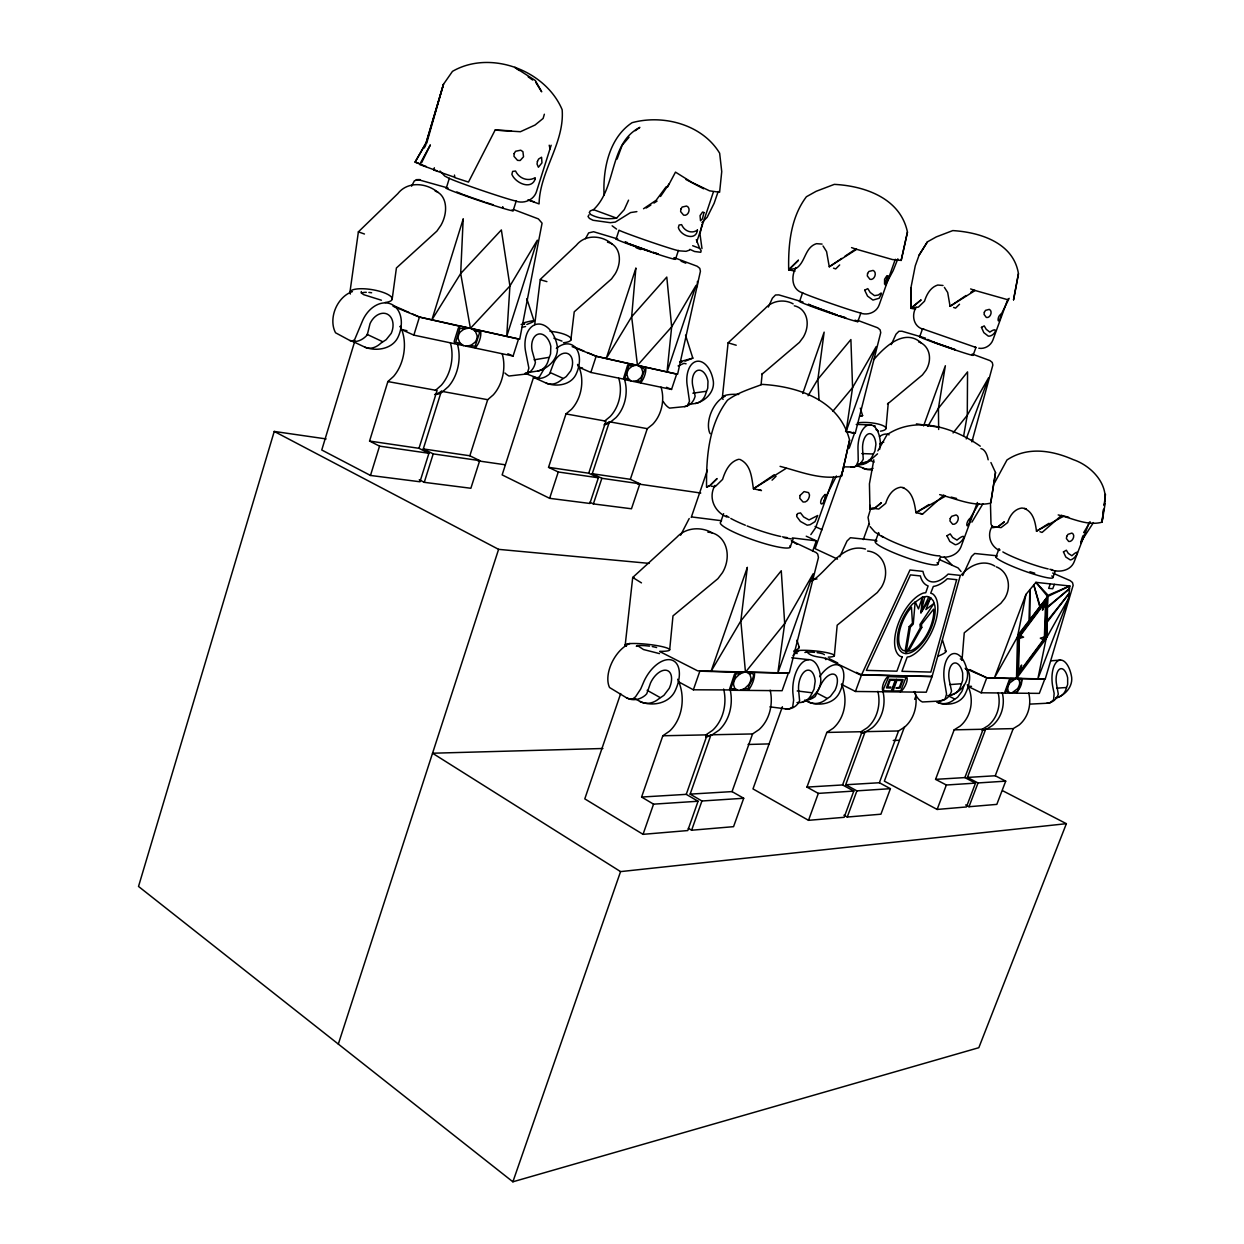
<?xml version="1.0" encoding="UTF-8"?>
<svg xmlns="http://www.w3.org/2000/svg" width="1244" height="1244" viewBox="0 0 1244 1244"><rect width="100%" height="100%" fill="white"/><g stroke="black" fill="none" stroke-linecap="round" stroke-linejoin="round"><path stroke-width="1.5" d="M910.872 288.079L910.888 308.31L920.933 300.053L910.888 308.31L910.872 288.079L915.257 265.827L919.129 255.082L927.402 241.865L936.281 236.904L952.78 230.591C979.852 232.239 1013.518 242.658 1018.447 273.696L1013.549 299.82L1018.447 273.696M794.994 271.161L788.696 269.777C788.152 244.617 790.733 217.467 806.407 196.739L816.157 191.296L834.289 184.376C864.829 185.947 900.407 198.262 907.451 232.099L901.2 260.416L892.399 259.545L855.685 249.033L844.816 256.342M706.561 487.073L709.764 485.735L717.088 478.567L709.795 485.766L706.561 487.073C706.203 457.186 708.629 424.795 727.491 400.21C737.832 392.544 750.303 388.905 762.183 384.38C798.695 386.511 839.56 400.459 849.59 440.143L841.519 476.157C820.698 480.231 800.001 471.507 780.081 466.36M1047.044 636.975L1047.261 622.047L1069.031 593.637L1047.293 620.849L1047.495 607.445L1069.482 588.707L1047.495 606.917L1047.65 596.529L1035.925 582.347L1025.942 594.43L994.376 677.964L1017.499 636.804L1047.65 596.529L1069.747 586.002L1068.565 598.551L1037.823 678.975L1046.173 638.514L1047.65 596.529L1040.139 606.279L1033.795 584.929L1039.751 606.761L1029.892 619.543L1029.876 589.672L1029.006 620.694L1017.81 635.202M697.293 286.633L697.433 281.408M873.817 459.829L869.432 483.823L869.96 508.983L874.47 508.392L881.405 502.716L874.516 508.423L869.96 508.983L870.116 505.375M869.96 508.983L870.038 507.91M962.001 660.409L964.255 632.807L1000.845 603.324L1004.686 598.488A22.485 20.091 -62.2 0 0 996.32 566.86M885.961 428.574L888.247 403.18L887.485 404.051L922.426 374.942L925.987 370.277A21.303 17.789 -56.1 0 0 918.57 341.867M834.351 655.697L837.181 625.188L877.284 592.548L881.452 587.199A24.802 21.381 -65.8 0 0 867.566 551.061M761.079 384.614L762.214 373.48M722.313 398.018L728.098 342.831L765.091 308.543C771.995 300.675 784.047 298.778 793.128 303.863M504.908 372.998A24.429 16.156 79.3 0 0 508.983 376.015L524.781 374.18A19.748 14.664 75.8 0 0 535.402 362.47L532.121 350.684A14.741 9.579 79.5 0 1 538.528 334.061A14.741 9.579 79.5 0 1 550.812 346.376L550.563 353.918L548.588 359.329A19.577 14.633 75.9 0 1 537.968 370.961L525.403 372.967M669.692 649.601L672.988 615.889L717.897 578.678L722.469 572.644A27.834 22.765 -68.4 0 0 707.898 532.199M625.172 645.325L632.714 577.465L676.814 537.237C685.833 527.409 701.134 526.414 712.33 532.945M910.888 308.31L915.475 309.181M570.856 340.078L574.23 311.809L611.535 278.905L615.313 273.633A23.62 17.727 -61.8 0 0 607.507 242.222M534.718 324.575L540.269 279.387L576.361 245.223C585.224 234.183 601.707 235.1 611.861 243.871M1101.997 522.185L1103.63 509.185L1102.029 522.185C1087.38 526.212 1072.39 518.204 1058.193 514.923M1105.481 494.35L1104.081 505.484C1109.835 484.942 1091.548 465.769 1073.183 459.611C1052.004 450.297 1027.389 446.285 1006.971 459.985L994.656 482.703M392.155 299.275L396.416 267.973L436.893 231.12L440.967 225.242A26.202 18.38 -63.7 0 0 435.198 191.094M663.223 401.532A22.128 13.357 81.7 0 0 669.536 408.125L684.635 406.617A17.851 14.119 74.5 0 0 695.147 396.152L692.69 385.562A13.342 7.899 81.8 0 1 697.837 370.323A13.342 7.899 81.8 0 1 707.991 381.286L707.743 388.144L705.954 393.042A17.727 14.088 74.6 0 1 695.458 403.445L688.507 404.409M349.922 292.309L358.381 231.866L397.8 193.675C407.814 180.831 426.536 182.915 438.121 192.431M857.769 320.392L877.595 327.763L880.099 329.815L880.736 332.646L855.234 433.27L846.138 431.481L852.575 387.584L850.896 339.55L817.899 379.218L808.071 395.763M939.469 701.072A18.816 15.597 58.5 0 0 951.551 691.089L949.359 680.826A14.011 7.153 85.1 0 1 953.153 663.503A14.011 7.153 85.1 0 1 962.654 673.051L962.654 680.281L960.928 685.506A18.676 15.534 58.4 0 1 948.892 695.443C959.979 693.437 969.962 682.101 967.086 670.469A23.496 12.005 85.1 0 0 951.147 654.453A23.496 12.005 85.1 0 0 944.802 683.5L946.544 694.059L945.051 699.284L939.469 701.072L922.442 701.974A23.216 12.16 85.1 0 1 914.184 691.524M939.671 494.63C956.216 498.688 973.508 507.132 990.722 503.12L995.511 472.564L990.924 462.535M990.691 503.105L995.511 472.564M1102.029 522.185L1105.123 503.649M963.618 436.115L967.272 415.247L967.552 371.894L938.427 408.281L927.869 426.319M1030.809 704.073L1046.795 703.249A17.183 14.633 54.2 0 0 1058.317 694.199L1056.638 684.9A12.735 5.971 85 0 1 1059.639 669.132A12.735 5.971 85 0 1 1067.647 677.778L1067.663 684.356L1066.077 689.098A17.058 14.57 54 0 1 1055.907 697.962M393.026 306.226L419.492 317.08L519.712 339.208L542.073 223.158L538.388 218.913L513.616 209.521M1025.942 594.43L1017.499 636.804L1016.504 678.478L1046.173 638.514L1068.565 598.551M702.098 224.262L699.983 233.95L701.974 248.582M901.169 260.416L907.451 232.099M572.162 346.656L596.187 356.266L676.658 374.102L671.542 389.434L624.846 379.669L623.555 378.332L627.598 365.285L629.619 363.652L677.607 374.226L700.419 271.223L699.797 268.362L697.2 266.263L674.155 257.632M841.488 476.141L849.59 440.143M924.759 596.731L920.933 612.81L930.636 597.742L926.967 596.42L922.535 597.042L912.692 603.915A30.882 14.897 -64.4 0 0 897.655 644.299A30.882 14.897 -64.4 0 0 919.767 646.071A30.882 14.897 -64.4 0 0 934.85 605.704L933.327 600.914L930.636 597.742L925.909 609.576L934.089 603.309L919.954 624.504L920.296 627.847L905.927 653.551L910.313 627.24L913.251 624.068L915.18 601.754L918.461 608.907L922.535 597.042L920.933 612.81L928.801 597.073M879.648 449.395L880.348 442.677A21.941 11.196 -87.4 0 0 867.814 425.168A21.941 11.196 -87.4 0 0 858.049 450.857L858.236 461.011L856.167 465.956L853.99 466.998L843.37 466.842M659.833 651.576L697.62 670.827L788.307 673.206L782.103 690.715L730.943 690.264L729.559 689.098L734.52 674.186L736.821 672.009L789.271 672.973L818.459 557.483L817.697 554.062L816.033 552.507L792.35 541.311M971.891 441.853L992.852 365.052L992.261 362.47L990.006 360.604L972.186 354.027M855.452 691.477L926.251 692.208L932.083 676.534L960.337 575.397L948.13 574.09A37.071 17.96 -65.7 0 1 922.955 571.385L909.97 570.001L861.532 674.901L855.452 691.477L841.364 684.309M1019.8 671.465L1021.619 665.042L1018.572 671.433M426.708 143.169L443.486 84.265L452.458 71.374C490.152 49.48 545.494 70.068 562.164 109.736C564.667 143.013 539.818 170.894 539.072 203.907L529.571 200.486M1044.338 603.62L1042.472 610.151L1045.551 603.729M544.359 114.23L543.115 118.444L535.029 125.038L520.396 131.724L495.112 130.091L468.49 182.09L454.9 177.659L454.449 175.062M326.115 438.93L274.24 431.435L138.519 886.443L512.886 1181.8L978.826 1047.697L1066.372 823.684L1002.804 790.795M965.142 668.386L986.803 677.793L1044.758 679.131L1039.331 693.374L1005.603 693.095L1004.779 692.162L1009.179 680.11L1010.859 678.338L1045.271 678.929L1073.152 585.302L1072.499 582.534L1070.135 580.606L1052.688 573.049M354.929 340.732L321.761 450.001L370.479 475.457L419.959 481.77L428.916 453.282L418.995 448.322L369.561 441.06L387.879 381.566L393.57 376.419A36.434 25.222 -80.5 0 0 400.288 326.332M850.803 467.169A17.494 14.679 70.7 0 0 863.243 459.145L862.605 449.177A13.093 6.686 -87.4 0 1 868.436 433.876A13.093 6.686 -87.4 0 1 875.916 444.31L874.936 451.012L872.635 455.615A17.369 14.633 70.8 0 1 860.242 463.623L857.567 464.292M446.316 188.093L449.364 178.172M769.896 706.841L785.244 708.816A20.821 16.436 62.4 0 0 799.612 700.838L798.586 690A15.55 8.226 -83.3 0 1 805.785 670.765A15.55 8.226 -83.3 0 1 815.178 681.261L814.043 689.145L811.321 694.556A20.65 16.374 62.3 0 1 797 702.518M370.479 475.457L379.544 446.129L369.561 441.06M454.744 343.515L454.184 341.338L458.367 327.981L460.747 326.208L518.515 339.037L513.088 356.048L413.848 335.134L419.43 317.065L412.479 314.001M418.995 448.322L437.079 390.507L387.879 381.566M419.259 479.749L424.266 482.33L470.87 488.27L479.702 460.622L433.207 453.889L423.287 448.944L441.356 391.269L487.695 399.697L493.277 394.877A34.397 24.864 -80.2 0 0 502.156 353.638M424.266 482.33L433.207 453.889M513.134 210.765L516.229 200.922M551.154 145.237L536.522 191.483C534.003 199.911 524.159 204.016 516.104 201.201M423.287 448.944L469.843 455.771L487.695 399.697M533.723 376.792L502.141 474.897L549.63 498.331L589.858 503.462L598.38 477.789L588.739 473.218L548.542 467.324L565.973 413.91L571.462 409.338A32.795 24.491 -79.8 0 0 577.854 364.647M338.321 1044.074L498.595 549.35L649.104 563.376M616.138 239.05L619.03 230.156A31.504 0.902 19 0 0 647.113 240.698A31.504 0.902 19 0 0 678.12 250.542M549.63 498.331L558.261 471.989L598.38 477.789M577.558 364.43L578.818 367.213L590.853 372.438L596.156 356.25L629.106 363.761M588.739 473.218L605.937 421.172L565.973 413.91M589.874 502.218L593.372 503.913L631.47 508.78L639.867 483.792L601.863 478.302L592.253 473.731L609.42 421.794L647.284 428.667L652.633 424.375A31.131 24.025 -79.4 0 0 660.999 387.117M593.372 503.913L601.863 478.302M675.508 259.234L678.431 250.402M696.733 241.88L713.341 192.105M592.253 473.731L630.335 479.313L647.284 428.667M434.374 167.785L433.627 169.977L454.449 177.192M620.694 693.546L584.789 798.866L643.039 834.335L687.745 830.557L698.071 801.245L686.253 794.356L641.593 797.046L662.834 735.764L669.567 731.13A38.766 30.462 -89.5 0 0 677.653 679.271M691.244 517.411L707.369 470.232M718.208 191.436L714.134 203.285L707.121 217.327L701.958 222.552M715.005 485.362C707.914 497.429 714.429 511.953 726.9 517.038M795.958 267.553C790.982 275.841 791.464 289.09 801.976 292.667M723.604 513.663L720.68 522.138A37.056 5.567 19.2 0 0 755.357 540.673A37.056 5.567 19.2 0 0 790.002 545.681M512.886 1181.8L620.569 871.609L1066.372 823.684M643.039 834.335L653.551 804.153L698.071 801.245M678.478 681.759L693.359 689.798L699.843 671.169L736.246 672.226M802.753 393.493L824.15 332.132L817.899 379.218L819.019 399.884M686.253 794.356L707.152 734.862L662.834 735.764M688.321 828.271L691.617 830.23L733.556 826.669L743.71 798.259L701.927 800.996L690.14 794.123L710.993 734.784L752.558 733.944L759.089 729.575A36.465 29.638 -89.9 0 0 770.176 690.187M857.831 321.667L860.879 312.975M790.173 547.282L793.159 538.776M691.617 830.23L701.927 800.996M895.307 259.265L879.244 304.718C876.647 312.477 867.488 315.805 860.133 312.975M846.138 431.481L876.227 346.578L852.575 387.584L832.811 411.329M833.527 477.245L815.644 527.689L810.855 534.609M812.581 551.341L816.313 540.829L806.236 536.195M849.186 448.244L854.519 433.207L845.547 431.419M844.194 466.733L815.084 548.682L837.523 559.085M690.14 794.123L732.047 791.604L752.558 733.944M916.128 307.237C911.401 314.716 913.314 326.068 922.364 328.976M782.383 706.763L752.993 788.914L808.507 820.325L844.147 817.308L853.804 791.06L842.592 784.948L806.967 787.094L826.809 732.436L833.153 728.284A34.568 28.861 89.6 0 0 841.597 684.2M919.689 336.72L922.519 328.82L923.717 329.038M870.753 508.376L868.048 517.38L869.416 524.781M863.305 539.585L869.012 523.708M875.341 541.669L878.622 532.603A33.246 4.261 19.7 0 0 879.15 533.971M923.592 425.93L945.362 365.736L938.427 408.281L938.66 429.475M973.072 355.364L975.949 347.465L975.14 346.983M808.507 820.325L818.319 793.392L853.804 791.06M1007.889 298.964L992.914 339.985C990.846 345.583 984.719 349.284 978.81 348.227M966.23 438.899L988.622 377.741L967.272 415.247L953.075 432.943M842.592 784.948L862.108 731.705L826.809 732.436M617.086 159.061L622.155 145.284L629.044 137.213M843.93 815.209L847.257 817.044L880.923 814.198L890.409 788.68L856.898 790.857L845.702 784.762L865.186 731.643L898.526 730.974L904.683 727.04A32.733 28.037 89.1 0 0 915.009 691.726M937.852 564.17L940.526 556.908M896.271 679.473L892.041 690.98L896.504 679.488M847.257 817.044L856.898 790.857M977.38 502.483L961.021 546.738C957.864 554.777 948.566 558.292 940.464 556.923M845.702 784.762L879.368 782.74L898.526 730.974M904.575 726.589L884.36 781.139L937.136 809.44L966.433 806.952L975.498 783.114L964.862 777.593L935.566 779.35L954.164 729.839L960.166 726.076A31.302 27.337 88.6 0 0 967.288 684.744M914.682 699.315L916.035 695.676M992.245 526.196C986.632 534.78 990.364 546.225 999.43 550.486M995.962 556.908L999.041 548.697A30.354 3.483 20.1 0 0 999.989 549.988M937.136 809.44L946.342 785.011L975.498 783.114M971.502 686.346L967.785 686.284L981.127 692.784L986.772 677.793L1010.455 678.509M964.862 777.593L983.164 729.248L954.164 729.839M965.639 804.961L968.998 806.734L996.817 804.386L1005.712 781.139L978.033 782.942L967.412 777.438L985.699 729.186L1013.222 728.626L1019.038 725.065A29.794 26.544 87.9 0 0 1028.695 692.939M1050.34 583.903L1048.661 588.334L1052.719 588.754L1054.383 584.338M1052.968 577.34L1055.456 570.763M968.998 806.734L978.033 782.942M1089.262 522.293L1074.272 561.573C1070.773 570.732 1059.81 572.675 1051.351 569.985M967.412 777.438L995.247 775.758L1013.222 728.626M897.857 258.83L893.145 270.694L885.37 285.203M836.434 475.97L824.041 500.554M411.577 186.18L414.376 180.831L417.86 179.649M1009.164 298.342L1000.798 315.183M585.535 238.646L588.645 232.892L593.606 231.742L617.724 238.988M628.562 200.16L624.239 209.661L616.589 218.135C607.912 219.395 598.504 218.757 590.698 214.497L589.298 212.584L590.278 210.889L593.497 209.661C617.242 187.377 608.503 143.495 639.851 127.37L635.202 130.713M768.357 307.035L772.384 298.187L775.51 294.983L778.853 294.89L802.955 302.012M680.577 535.231L689.192 518.546M891.233 344.619L896.007 334.201L898.914 331.293L901.947 331.215L925.536 338.166M839.762 556.799L847.009 541.031L850.398 537.719L876.46 540.456M962.701 575.552L971.533 556.472L974.674 553.487L996.817 555.773M978.795 503.571L970.833 517.131M660.517 196.474L669.116 183.848M421.576 162.777L430.362 144.895L419.617 164.519L437.002 170.817M982.884 503.82L971.906 522.138M544.623 367.991L539.383 376.885L537.097 377.849L526.228 373.791M424.282 147.958L425.899 144.77M1090.195 521.842L1083.648 532.634M667.484 187.191L675.492 172.123L692.099 182.51L709.531 190.83L719.607 192.245L721.738 171.61L719.654 153.23C702.378 124.509 663.254 114.168 632.076 122.69C609.093 137.882 602.734 169.293 604.086 195.199M1093.445 522.573L1082.762 539.072M877.875 450.888L887.05 434.685C916.393 415.154 953.837 427.703 980.272 446.176M589.018 214.808L588.039 216.518L589.438 218.431L593.03 220.266L610.337 222.692L615.313 222.07L630.599 212.568L636.881 211.62M919.129 255.082L927.402 241.865M666.193 186.755L656.101 200.3L643.537 208.743M825.876 659.647L824.974 658.231C818.536 656.49 810.046 657.112 806.096 650.752M877.518 453.827L869.494 460.918L860.242 463.623M352.41 291.625A26.217 19.624 -66.6 0 0 335.553 332.786L349.922 340.514A21.195 14.819 -66.5 0 0 365.923 336.315L367.307 334.714L370.043 323.611A15.83 11.662 -66.4 0 1 387.133 314.048A15.83 11.662 -66.4 0 1 391.222 333.376L386.153 339.69L380.944 343.111A21.008 14.772 -66.5 0 1 365.005 347.216L351.741 340.934L353.467 340.778M361.32 291.547L361.102 292.822L363.699 294.673L381.41 300.224M534.314 377.461A19.064 14.306 -65 0 0 549.615 373.884L553.829 362.579A14.244 9.392 -66.9 0 1 568.166 353.762A14.244 9.392 -66.9 0 1 570.716 370.899L566.222 376.59L561.604 379.669A18.909 14.259 -64.9 0 1 546.365 383.183L533.443 377.336L534.873 377.165M870.8 459.689L869.572 460.949A17.152 14.415 -60.5 0 1 858.111 464.727M629.853 643.459A28.006 16.265 -61 0 0 611.644 663.114A28.006 16.265 -61 0 0 609.56 687.528L626.432 697.744A22.656 18.333 -73.6 0 0 645.185 695.38L646.74 693.779L650.519 682.987A16.918 9.563 -61.1 0 1 666.924 670.407A16.918 9.563 -61.1 0 1 669.225 688.383L663.938 695.318L658.465 699.081A22.439 18.24 -73.7 0 1 639.82 701.398L635.046 698.693M806.516 700.17A20.122 17.245 -72.2 0 0 815.271 696.469L820.511 685.46A15.021 7.573 -62.7 0 1 834.102 674.264A15.021 7.573 -62.7 0 1 835.035 690.233L830.417 696.407L825.596 699.75A19.935 17.152 -72.2 0 1 808.134 701.803L804.775 700.03M839.684 264.941L835.688 268.922L833.527 268.16M772.073 480.168L776.069 476.281M959.513 304.267L955.563 308.123L953.588 307.439M963.867 685.242A13.575 6.189 -63.5 0 1 961.767 691.648L957.647 697.231L953.308 700.263A18.054 16.156 -70 0 1 936.903 702.114C946.855 706.545 961.13 703.964 965.655 693.079A22.765 10.387 -63.5 0 0 965.639 668.914M873.817 359.625C884.608 346.889 904.699 327.685 921.446 343.111M811.741 581.166C828.255 570.545 841.955 542.602 865.466 549.039M902.693 487.57C912.863 491.691 914.464 503.136 915.973 512.668L922.535 514.13L942.33 496.543M435.384 390.476L441.293 385.251A35.454 25.067 -80.4 0 0 450.328 342.706M441.356 391.269L441.091 391.518A35.33 25.051 -80.3 0 1 434.607 394.55M961.425 574.852C969.403 565.382 983.289 558.976 994.811 566.082M1060.106 516.649L1042.068 532.448L1039.937 531.701M788.696 269.777L798.368 260.276L788.696 269.777L796.362 268.238C805.677 262.017 804.775 247.307 816.499 243.668L822.066 244.088M761.686 374.506L799.426 342.38L803.266 337.233A23.341 18.738 -59.1 0 0 794.294 305.822M604.522 421.172L610.198 416.507A32.002 24.274 -79.6 0 0 618.703 378.207M609.42 421.794L609.171 422.011A31.909 24.258 -79.6 0 1 604.506 424.204M610.322 422.214L615.998 417.58A31.893 24.242 -79.6 0 0 624.488 379.42M1017.017 692.97L1022.412 678.789M685.522 335.165L692.83 358.148L685.055 361.18M705.55 735.111L712.501 730.383A37.662 30.089 -89.7 0 0 723.666 689.052M774.188 474.757L753.444 488.799C751.671 478.054 751.221 464.478 739.713 459.331M710.993 734.784L710.682 735.002A37.538 30.043 -89.8 0 1 706.125 736.681M711.957 734.971L718.892 730.275A37.507 30.027 -89.8 0 0 730.026 689.114M944.383 287.364L947.679 292.495L950.074 306.288L966.028 295.512M970.818 292.278L974.021 290.116M823.046 245.985L826.576 251.583L829.266 266.776L841.706 258.425M748.297 690.14C751.982 685.926 755.03 677.964 754.486 672.646M860.786 731.923L867.348 727.693A33.697 28.488 89.4 0 0 877.875 691.337M865.186 731.643L864.891 731.845A33.588 28.425 89.4 0 1 861.33 733.151M646.165 208.028L650.83 205.058M653.94 203.083L657.05 201.108M829.266 266.776L856.603 249.344L851.549 247.603M950.074 306.288L975.156 290.505L1006.583 299.384M1024.294 508.454C1033.593 512.108 1035.288 522.449 1036.485 531.172L1048.987 523.304M786.208 468.335L753.444 488.799L761.468 490.54L758.856 489.623M929.035 504.489L915.973 512.668L945.082 496.403L943.745 495.283L945.082 496.403M524.051 324.42L524.688 323.813L521.158 324.42M982.045 729.435L988.234 725.594A30.587 26.964 88.3 0 0 998.077 692.613M985.699 729.186L985.419 729.373A30.494 26.917 88.2 0 1 982.045 730.555M986.259 729.342L992.432 725.516A30.478 26.901 88.2 0 0 1002.244 692.659M678.089 365.923L683.936 363.341L686.082 363.808M860.288 408.172L862.605 415.589L860.786 416.351M728.098 342.831L736.215 345.226M1036.485 531.172L1063.045 516.509L1061.505 515.436L1068.72 517.24M971.719 440.842L972.948 440.034L971.999 440.127M640.629 382.717C643.941 379.342 646.46 372.034 645.714 367.431M738.656 459.285C729.482 461.757 725.19 471.087 722.577 479.422L715.269 486.559L711.428 486.295M475.192 347.822C478.971 344.308 481.77 335.771 480.542 330.842M802.333 701.927C812.487 698.941 821.926 689.627 820.698 678.353A26.062 13.793 -83.3 0 0 804.946 660.719A26.062 13.793 -83.3 0 0 792.894 693.001L793.625 700.185L792.661 706.996L788.851 709.22L785.244 708.816M521.998 327.312L525.559 326.534M524.781 374.18L527.363 373.184L528.871 368.084L525.714 352.176A24.724 16.063 79.5 0 1 536.428 324.295A24.724 16.063 79.5 0 1 557.032 344.93C559.8 357.106 549.257 368.302 537.968 370.961M900.267 691.866C904.124 689.969 910.141 677.685 905.57 675.912M680.515 362.377L682.178 361.802M689.44 250.137L686.05 251.319L678.991 250.837M889.864 675.554C885.013 676.549 880.285 688.849 883.349 691.68M684.635 406.617L687.31 405.762L689.487 401.299L687.45 387.039A22.361 13.249 81.8 0 1 696.065 361.475A22.361 13.249 81.8 0 1 713.092 379.855C715.518 390.974 705.83 401.221 695.458 403.445M906.114 676.005L932.083 676.534L932.238 675.647M1011.652 693.095L1017.561 688.678A5.893 2.566 -64.2 0 0 1019.707 683.065L1019.194 680.001L1017.219 678.478L1022.024 678.602M679.613 361.802L692.83 358.148M1015.835 678.447L1009.895 682.847A5.925 2.581 -64.2 0 0 1007.733 688.523L1008.262 691.586L1010.128 693.079M679.846 362.066L681.634 361.537M1056.063 697.713C1065.595 695.505 1073.79 685.444 1071.317 675.414A21.35 9.999 85 0 0 1057.898 660.906A21.35 9.999 85 0 0 1052.875 687.326L1054.134 693.328L1053.621 699.703L1050.091 702.798L1046.795 703.249M859.962 416.242L862.605 415.589M740.164 690.28L744.658 688.538L748.515 684.853A7.277 3.903 -62.3 0 0 750.987 677.918L749.774 674.124L746.556 672.226M744.441 672.18L739.916 673.89L736.013 677.591A7.324 3.95 -62.3 0 0 733.525 684.604L734.784 688.398L737.847 690.249M627.116 242.393L624.986 242.051L626.043 242.627M534.127 359.811L548.791 357.386M910.903 308.17L918.445 307.081L924.51 301.203C926.656 294.408 930.496 287.286 937.743 285.031L943.014 285.482M692.877 393.197L706.188 391.3M1051.258 660.797L1060.51 660.051M949.763 684.604L961.208 683.749M1056.778 688.181L1066.372 687.497M633.227 381.364L637.27 380.555L640.66 377.803A6.189 3.887 -67.5 0 0 642.682 371.738L641.469 367.975L638.467 365.627M636.555 365.192L632.481 365.985L629.044 368.737A6.204 3.919 -67.5 0 0 627.023 374.848L628.267 378.627L631.128 380.928M466.096 346.143L470.978 345.319L474.959 342.318A6.842 4.789 -67.4 0 0 477.09 335.585L475.41 331.339L471.647 328.634M469.268 328.105L464.37 328.882L460.327 331.899A6.889 4.836 -67.4 0 0 458.181 338.695L459.922 342.955L463.514 345.599M602.905 748.499L432.539 753.226L620.569 871.609M748.079 744.472L769.383 743.896M893.27 740.46L899.07 740.289M418.171 179.634L447.871 187.968M416.211 179.68L420.006 179.602M693.359 689.798L730.01 689.938M981.127 692.784L1005.447 693.032M735.266 688.818L731.643 688.772L731.099 687.776L735.966 674.015L740.662 673.517M743.928 688.912L748.375 688.647C747.722 684.977 759.602 671.48 749.292 673.704M1008.557 691.913L1005.898 691.073L1010.144 679.955L1013.254 679.535M1014.233 691.975C1018.852 694.494 1025.6 676.923 1018.914 679.659M932.051 676.534L859.666 674.606L825.534 658.123M889.242 675.616L861.501 674.901L856.401 672.335M856.214 424.422L870.847 424.857M861.781 453.562L873.132 453.998M495.112 130.091L511.439 130.822M659.507 653.613L643.49 649.539L637.363 645.481M872.168 469.983L867.177 469.563L856.292 465.427M813.109 578.662L816.966 579.02M553.891 338.166L561.993 341.105M791.728 657.781L808.771 659.662M692.504 517.053L721.551 520.723M792.366 537.921L816.313 540.829M797.233 690.964L811.881 692.752M871.78 508.143L878.777 509.045L885.697 503.4C887.905 496.076 892.554 488.457 900.718 487.213L903.828 487.757M379.544 446.129L428.916 453.282M477.898 460.84L504.8 464.727M637.363 483.869L700.761 493.028M975.949 347.465L922.519 328.82M916.408 423.877L938.785 427.221M928.428 339.596L928.04 339.799M634.02 577.683L632.714 577.465L641.469 582.876M784 537.672L791.386 538.947M1026.316 508.796L1021.915 508.018C1014.358 508.983 1009.708 515.762 1007.656 522.558L1001.047 527.627L992.043 526.43L991.001 523.957L990.488 504.426M349.922 340.514L352.487 340.965L354.618 339.674L362.766 320.252A26.544 19.546 -66.4 0 1 391.393 304.205A26.544 19.546 -66.4 0 1 398.267 336.611C392.871 348.989 376.574 351.725 365.005 347.216M809.471 304.562L808.242 304.329L837.367 315.198L809.875 305.293M590.853 372.438L623.99 379.202M460.498 343.515L455.724 342.162L459.845 328.416L465.163 328.649M470.185 345.552L475.13 346.267L479.546 332.863L478.878 331.682L474.835 330.795M628.733 379.109L624.861 377.974L628.78 365.643L633.149 365.767M636.601 380.773L640.644 381.317L644.812 369.266L641.018 367.493M400.164 326.457L401.439 329.536L406.928 330.702M578.818 367.213L582.487 367.991M419.43 317.065L460.124 326.317M951.1 497.102L956.605 498.471M876.025 429.584L878.248 430.875M546.365 383.183C556.783 387.257 571.509 384.956 576.33 373.666A23.869 15.752 -66.9 0 0 575.894 348.087A23.869 15.752 -66.9 0 0 556.348 348.444M845.578 317.78L838.891 315.681M839.047 315.727L845.64 317.795M658.309 254.025L652.898 252.314L657.781 253.885M426.241 166.54L414.998 162.14L426.008 142.967L443.486 84.265L426.163 142.936L415.154 162.062L418.559 163.213M527.954 199.817L534.018 201.792M651.063 251.692L628.469 243.637M808.134 701.803C819.096 706.732 834.833 703.777 839.856 691.819A25.175 12.689 -62.7 0 0 840.166 666.006A25.175 12.689 -62.7 0 0 819.625 676.643M647.455 250.495L627.489 243.202M970.615 288.935L975.156 290.505M920.187 513.321L922.535 514.13M639.82 701.398C652.105 706.981 669.77 703.529 675.43 690.171A28.363 16.032 -61.1 0 0 671.589 660.02A28.363 16.032 -61.1 0 0 644.081 681.121L640.722 688.974L635.544 696.78L632.963 698.786L629.868 699.112L626.432 697.744M692.675 245.721L699.61 248.271L701.165 250.79L700.745 252.283L694.587 251.506L689.829 249.36M593.497 209.661L616.589 218.135M636.135 247.743L640.66 249.531M932.596 341.68L935.13 342.629M934.695 342.458L927.526 339.457M546.909 281.626L540.378 279.76M364.461 234.012L358.381 231.866L359.034 232.41M681.09 261.209L685.786 263.184M575.241 347.34L583.949 351.057M587.432 352.534L596.156 356.25M666.489 387.288L671.542 389.434M869.074 459.922L874.112 462.084M507.847 353.731L513.088 356.048M395.125 306.319L409.012 312.462M939.096 559.442L958.082 567.917L961.083 571.54M550.47 372.702L562.879 378.254M401.439 329.536L413.848 335.134M815.038 526.507L822.097 529.726M853.446 432.274L855.234 433.27M367.027 334.356L382.312 341.525M630.335 479.313L639.867 483.792M791.308 540.782L797.046 544.312M703.575 188.777L685.957 179.494M548.542 467.324L558.261 471.989M969.729 669.599L986.772 677.793M449.317 178.467L444.699 176.026L440.003 171.034M469.843 455.771L479.702 460.622M947.741 695.536L954.63 698.972M829.219 658.698L837.71 662.959M616.573 229.098L612.141 225.817M995.247 775.758L1005.712 781.139M816.764 692.97L827.011 698.335M274.24 431.435L498.595 549.35M935.566 779.35L946.342 785.011M879.368 782.74L890.409 788.68M806.967 787.094L818.319 793.392M647.144 690.311L660.02 697.495M883.162 537.408L874.89 532.074L870.069 526.57M732.047 791.604L743.71 798.259M641.593 797.046L653.551 804.153M1061.49 515.436L1063.045 516.509M519.277 70.504L514.814 67.331L535.293 80.502L541.684 91.807L535.62 82.135M528.187 76.848L532.65 80.02M944.227 557.017L951.8 564.807M710.215 433.705L709.562 432.539A23.309 13.746 -66.7 0 1 725.143 396.214M696.329 239.657L699.61 248.271M526.834 298.747L533.987 320.796A19.515 1.477 -17.5 0 1 526.803 324.466M796.984 640.162L799.286 647.424M942.532 640.162L945.969 651.203M549.21 145.206L550.05 148.938M608.814 423.069A31.893 24.242 -79.6 0 1 604.071 424.888M673.813 258.363A31.473 1.057 18.9 0 1 648.031 251.024A31.473 1.057 18.9 0 1 616.697 238.957M549.972 331.277A18.987 5.427 7.6 0 1 569.736 337.093A18.987 5.427 7.6 0 1 563.454 342.738M972.279 354.851A28.285 0.855 19.2 0 1 945.596 346.687A28.285 0.855 19.2 0 1 920.902 336.906M873.055 468.335A17.027 14.353 -60.4 0 1 862.854 468.273M879.477 436.582A21.459 11.243 -66.6 0 1 889.102 434.856M879.71 443.766A12.798 6.702 -66.6 0 1 883.753 442.242M980.941 448.618A20.075 9.33 -86.9 0 1 988.171 459.813M865.078 424.81A8.428 2.177 4.8 0 1 867.146 424.779M873.506 425.557A8.428 2.177 4.8 0 1 875.201 426.054M857.443 422.898A17.012 4.401 4.8 0 1 881.467 425.013A17.012 4.401 4.8 0 1 880.472 431.186M855.048 320.159A30.929 1.026 19.1 0 1 833.62 314.281A30.929 1.026 19.1 0 1 799.628 301.328L802.629 292.635A30.96 0.886 19.1 0 0 825.285 301.499A30.96 0.886 19.1 0 0 859.309 312.679M723.106 399.371A18.644 4.976 5.9 0 1 738.734 394.441M787.094 537.563A37.102 5.38 19.2 0 1 782.414 536.817M780.641 536.459A37.102 5.38 19.2 0 1 747.069 525.932M745.343 525.232A37.102 5.38 19.2 0 1 730.819 518.453M729.077 517.442A37.102 5.38 19.2 0 1 726.294 515.607M798.524 646.989A20.713 2.535 -17.6 0 1 793.703 651.078M636.384 646.398A11.134 1.539 6.2 0 1 649.508 646.149M652.26 646.569A11.134 1.539 6.2 0 1 656.599 647.564M626.401 646.258A22.454 3.126 6.2 0 1 638.188 643.583A22.454 3.126 6.2 0 1 666.924 647.968A22.454 3.126 6.2 0 1 659.818 651.343M708.956 736.184A37.507 30.027 -89.8 0 1 705.846 737.008M944.927 650.799A18.707 2.721 -17 0 1 938.427 656.039M793.034 655.526A24.896 12.907 -62.6 0 1 798.695 651.016M937.059 562.677A33.215 4.416 19.8 0 1 904.994 557.125A33.215 4.416 19.8 0 1 876.942 541.047M939.858 555.788A33.246 4.261 19.7 0 1 912.443 549.335A33.246 4.261 19.7 0 1 881.794 536.024M797.155 653.567A20.013 2.877 5.5 0 1 803.142 650.301A20.013 2.877 5.5 0 1 829.872 653.38A20.013 2.877 5.5 0 1 828.255 657.143M804.899 652.494A9.921 1.431 5.5 0 1 814.54 652.354M817.106 652.649A9.921 1.431 5.5 0 1 823.061 653.893M824.01 654.328A9.921 1.431 5.5 0 1 824.306 654.733M882.945 691.384A33.557 28.425 89.4 0 1 872.448 727.6L865.902 731.814A33.557 28.425 89.4 0 1 862.341 733.12M1034.775 573.189A21.397 2.55 20.1 0 1 1029.908 571.727M1051.802 575.941A30.322 3.608 20.1 0 1 1024.792 571.151A30.322 3.608 20.1 0 1 996.957 556.27M1052.626 569.752A30.354 3.483 20.1 0 1 1049.843 569.285M1048.179 568.943A30.354 3.483 20.1 0 1 1002.851 551.916M960.337 658.9A18.193 2.675 4.9 0 1 961.783 659.693M493.277 204.809A24.911 0.902 18.7 0 1 485.72 202.399M484.211 201.901A24.911 0.902 18.7 0 1 464.245 194.919M462.784 194.359A24.911 0.902 18.7 0 1 456.859 191.918M502.56 206.939A24.911 0.902 18.7 0 1 502.56 207.421M522.682 323.113A19.515 1.477 -17.5 0 1 533.987 320.781M362.253 292.791A10.605 3.063 9.3 0 1 366.296 292.309M368.893 292.433A10.605 3.063 9.3 0 1 371.629 292.775M350.404 294.019A21.412 6.173 9.3 0 1 363.015 288.748A21.412 6.173 9.3 0 1 388.983 295.092A21.412 6.173 9.3 0 1 385.111 302.494M457.419 344.215A35.314 25.036 -80.3 0 1 448.415 386.573L442.506 391.767A35.314 25.036 -80.3 0 1 437.67 394.27M511.968 210.018A35.283 1.275 18.7 0 1 479.298 200.657A35.283 1.275 18.7 0 1 447.7 188.217M515.156 200.859A35.314 1.104 18.8 0 1 482.485 190.627A35.314 1.104 18.8 0 1 450.281 178.794M697.433 230.062C696.158 241.289 680.779 236.049 678.353 227.605L679.084 225.024L681.603 224.651C684.402 231.337 692.037 234.059 697.433 230.062M1080.694 542.975C1085.219 535.962 1083.773 530.333 1080.694 542.975M796.751 514.954L796.72 516.509L800.405 521.423L807.169 525.17L810.046 524.735L815.022 521.656L817.712 515.498L809.02 519.945L803.624 516.944L800.53 512.901L797.622 513.554L796.751 514.954M1018.774 636.881L1017.856 674.917L1044.96 638.436L1046.282 600.152L1018.774 636.881M1019.411 636.928L1018.525 673.175L1044.354 638.405L1045.613 601.909L1019.411 636.928L1019.831 638.203L1023.579 637.177L1020.764 635.746L1019.411 636.928M703.98 212.537L702.44 218.82L700.512 220.701L700.061 215.585L702.533 212.071L703.98 212.537M864.673 290.21L867.55 296.119L872.93 300.068L879.15 298.265L881.234 294.159L881.172 292.978L878.295 295.03L874.501 295.637L870.209 292.464L867.783 288.639L864.673 290.21M463.172 219.068L460.684 273.556L470.419 328.369L509.931 285.996L537.33 240.185L506.712 336.424L509.931 285.996L501.363 229.938L460.684 273.556L431.901 319.832L463.172 219.068M514.114 153.587L513.99 156.355L517.535 160.367L520.163 160.507L523.537 156.775L522.931 151.706L520.723 150.197L515.591 151.27L514.114 153.587M946.933 535.744L949.825 541.467L955.252 544.732C962.141 544.203 969.558 529.773 956.963 540.083L952.64 537.47L950.214 533.909L946.933 535.744M981.454 327.359L983.833 332.646L988.327 336.129C994.36 336.875 999.958 325.011 989.804 332.101L986.212 329.302L984.222 325.897L981.454 327.359M680.826 209.132L680.639 211.604L683.594 215.134C688.523 216.643 691.431 207.795 686.61 206.037L682.147 207.048L680.826 209.132M1063.449 551.901L1065.813 557.032L1070.306 559.924C1075.687 559.271 1082.389 546.24 1071.893 555.726L1068.316 553.409L1066.357 550.221L1063.449 551.901M635.871 268.253L631.657 316.738L637.472 365.409L671.667 326.845L696.034 285.405L667.048 371.972L671.667 326.845L666.784 277.07L631.657 316.738L606.232 358.49L635.871 268.253M800.032 495.501L799.768 498.3L803.064 502.016C807.014 502.856 809.44 498.346 809.517 494.988L808.584 492.624L804.075 491.582L800.032 495.501M867.566 273.524L867.317 275.935L869.976 279.325C874.532 280.584 877.502 272.234 873.101 270.414L868.872 271.472L867.566 273.524M825.534 494.941C823.606 510.258 815.831 503.26 825.161 494.397L825.534 494.941M747.317 567.466L740.833 620.912L745.467 672.226L784.684 623.508L813.125 573.842L777.842 672.973L784.684 623.508L781.263 570.747L740.833 620.912L711.008 671.418L747.317 567.466M950.245 518.499L949.949 520.972L952.671 524.253C957.18 525.201 960.741 516.711 956.107 514.923L951.66 516.307L950.245 518.499M984.346 312.228L984.066 314.421L986.336 317.453C990.333 318.48 993.101 311.078 989.291 309.367L985.543 310.362L984.346 312.228M887.905 276.028L884.546 284.098L884.593 279.216L886.91 275.717L887.905 276.028M1066.73 536.319L1066.403 538.559L1068.72 541.498C1072.639 542.244 1075.889 534.78 1071.924 533.07L1068.005 534.345L1066.73 536.319M537.439 161.409L537.05 164.052L538.403 167.256L541.949 162.855L541.575 157.226L538.636 159.03L537.439 161.409M909.193 626.649L905.15 651.047L903.206 650.457A28.612 13.808 -64.4 0 1 908.571 610.866L911.463 607.274L912.474 623.135L909.193 626.649M535.278 178.778C531.515 190.503 515.343 183.055 511.875 174.3L512.637 171.408L515.545 171.019C519.323 178.903 528.342 181.671 535.184 177.69L535.278 178.778M1001.451 314.048C997.906 328.572 996.149 315.852 1001.451 314.048M970.833 517.659C966.883 533.412 964.224 522.216 970.833 517.659M883.349 689.378L883.878 690.84L891.295 690.98L895.214 680.344L890.16 680.235L887.656 687.046L890.875 687.077L890.548 687.963L886.474 687.901L889.615 679.348L903.097 679.613L899.972 688.087L895.944 688.025L899.443 687.201L901.931 680.468L896.924 680.375L893.005 690.995L900.749 690.886L906.067 677.218L888.76 676.612L883.349 689.378M956.667 579.673L930.854 672.087L901.931 671.309L907.171 657.081L909.519 656.645A35.252 17.012 -64.4 0 0 934.151 626.121A35.252 17.012 -64.4 0 0 932.658 593.886L930.714 593.17L933.342 586.422A42.016 20.355 -65.7 0 0 945.456 580.419L947.322 578.709L956.667 579.673M902.149 656.879L896.893 671.185L866.353 670.376L910.437 574.899L920.358 575.925L920.918 577.916A42.016 20.355 -65.7 0 0 928.117 585.924L925.754 592.719L923.406 593.046A35.252 17.012 -64.4 0 0 898.23 623.819A35.252 17.012 -64.4 0 0 900.158 656.288L902.149 656.879M921.757 627.474L908.524 651.141L910.81 650.736A28.612 13.808 -64.4 0 0 933.762 612.748L933.591 609.156L921.446 624.488L921.757 627.474M1044.354 638.405L1043.032 639.556L1040.326 638.172L1043.965 637.146L1044.354 638.405M1004.141 521.998L997.564 527.114L992.463 527.472L992.028 526.414L992.463 527.472L997.564 527.114L1004.141 521.998M1069.747 586.002L1048.132 595.285L1035.925 582.347L1069.747 586.002M955.33 349.719L936.405 343.111L955.361 349.735"/></g></svg>
